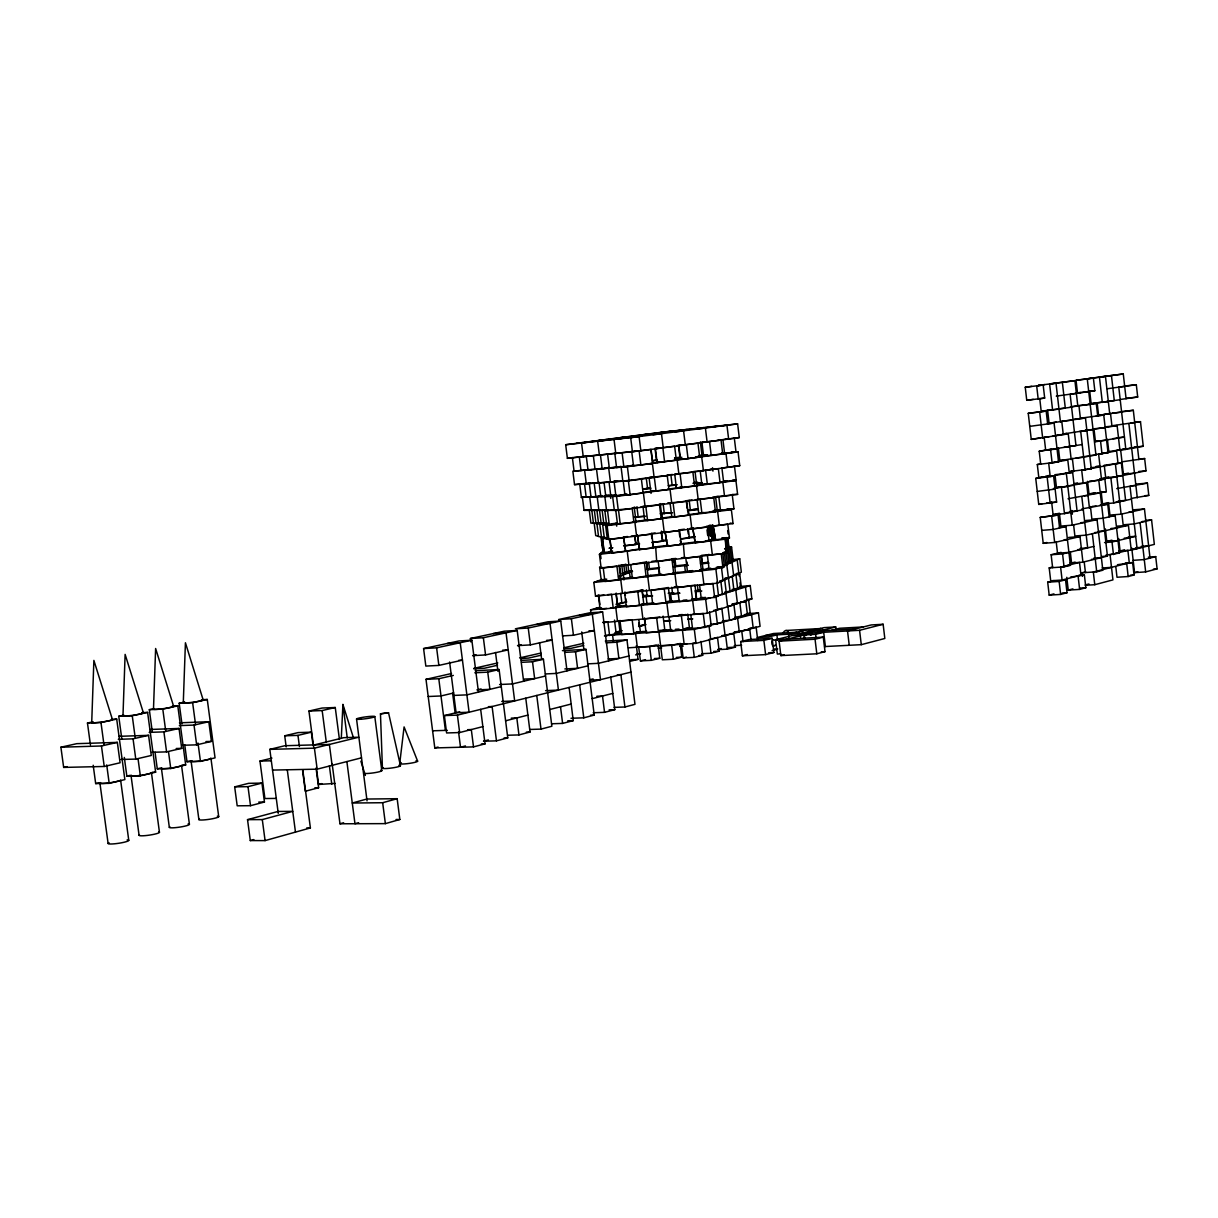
<?xml version="1.0" encoding="UTF-8"?>
<svg xmlns="http://www.w3.org/2000/svg" width="1218" height="1218" viewBox="0 0 1218 1218"><rect width="100%" height="100%" fill="white"/><g stroke="black" fill="none" stroke-linecap="round" stroke-linejoin="round"><path stroke-width="1.5" d="M91.715 722.563L93.877 660.4L112.452 719.594M122.972 715.803L125.119 654.386L143.404 712.88M153.483 709.211L155.63 648.509L173.626 706.333M183.294 702.679L185.425 642.769L203.162 699.924M341.314 738.017L342.913 704.476L353.57 738.169M399.702 763.595L404.087 726.918L417.622 761.174M604.052 550.247L599.423 554.342L601.159 568.227L726.278 553.185L728.806 545.984L727.785 537.671M726.278 553.185L725.182 537.762L721.741 538.173L726.811 537.64M712.834 536.453L710.657 540.959L712.347 554.86M683.328 543.517L684.516 558.209L685.018 557.357L681.334 557.798M400.463 765.696L388.527 712.728L380.473 713.87L382.422 768.193M380.458 713.809L388.527 712.728M657.355 560.676L656.7 561.559L655.649 546.852M601.159 568.227L602.088 567.314M708.983 554.312L707.399 555.286L709.089 569.171L722.913 567.603L724.436 566.553L722.746 552.728M722.518 565.898L727.42 564.482L725.745 550.795M725.319 549.303L728.684 548.907L730.343 562.457L728.882 563.462L725.974 537.975M728.425 561.848L733.206 560.478L731.576 547.065L726.567 547.643M709.089 569.171L710.673 568.121M701.37 570.496L699.665 556.58L685.825 558.179L687.531 572.079L701.37 570.496L702.999 569.43L701.309 555.591M727.222 549.851L728.684 548.907M725.106 548.557L731.576 547.065M700.639 563.797L702.207 562.807L701.385 556.169M673.721 573.663L675.488 572.582L673.782 558.757L658.207 561.361L659.928 575.246L673.721 573.663L672.016 559.762M674.102 566.842L675.792 565.837L674.985 559.214M630.665 564.528L632.386 578.398L648.052 575.733L646.347 561.924L632.386 564.33M618.637 579.966L616.917 566.111L603.199 567.695L604.92 581.534L618.637 579.966L620.693 578.854L618.972 565.076M618.957 576.906L620.967 575.84L619.703 565.67M627.97 565L628.793 571.638L626.859 572.673L625.824 564.33M602.103 579.357L593.821 582.448L595.541 596.257L717.6 583.117L741.351 572.171L739.737 558.834L732.246 559.656M593.821 582.448L715.895 569.171L721.376 566.796L723.066 580.605L719.671 580.971M722.716 566.218L739.737 558.834M707.825 568.273L702.207 570.663L703.913 584.594M677.878 572.414L674.924 573.632L676.629 587.533M650.854 575.353L647.763 576.586L649.483 590.441M595.541 596.257L598.875 594.932M623.951 578.276L620.738 579.524L622.444 593.349M618.577 576.693L632.568 571.379M714.631 597.429L712.926 583.498L699.558 584.853L701.264 598.754L714.631 597.429L718.559 595.967L716.869 582.113M722.457 594.521L726.324 593.105L724.649 579.372L720.782 580.742L722.457 594.521L718.681 594.902M724.512 592.252L733.921 590.288L732.262 576.693L724.725 578.413M732.094 589.451L741.381 587.518L739.737 574.059L734.18 574.622M701.264 598.754L705.252 597.292M693.575 585.295L677.528 587.578L679.248 601.479L692.57 600.154L696.62 598.693L694.915 584.838M665.957 602.803L670.113 601.327L668.408 587.518L650.991 590.273L652.711 604.128L665.957 602.803L664.236 588.933M732.307 575.749L739.737 574.059M736.342 573.632L738.808 572.78M639.496 605.437L643.774 603.945L642.069 590.182L624.621 592.938L626.341 606.747L639.496 605.437L637.79 591.598M604.021 595.023L598.419 595.587L600.124 609.365L613.217 608.056L617.602 606.564L616.11 594.551M616.445 604.082L626.235 602.088L625.808 598.708M603.077 622.626L707.369 613.233L751.856 598.936L750.227 585.553L739.493 586.558M610.385 608.056L705.664 599.256L710.779 597.688M717.569 595.602L750.227 585.553M702.999 597.307L692.661 600.459L694.382 614.405M620.236 620.495L617.496 621.317L615.79 607.554L621.287 605.955M672.123 601.25L666.84 602.849L668.545 616.719M696.422 600.048L695.402 591.704L700.35 590.228L695.067 590.715M646.606 603.61L641.201 605.209L642.921 619.033M616.08 604.28L626.783 601.89M642.617 597.322L647.793 595.815M690.789 614.466L692.494 628.381L704.948 627.392L711.19 625.58L709.5 611.71M717.387 623.799L723.522 622.017L721.832 608.269L715.697 609.99L717.387 623.799L710.307 624.362M729.597 620.266L735.611 618.516L733.952 604.889L727.922 606.579L729.597 620.266L722.563 620.83M734.591 617.359L747.487 615.09L745.842 601.585L740.635 602.012M744.35 614.725L750.197 613.035L748.568 599.637L744.168 600.855M590.989 613.309L590.563 609.883L599.302 607.371M686.145 614.542L669.002 616.871L670.707 630.757L683.1 629.782L689.434 627.97L687.744 614.1M332.149 763.777L339.974 823.779L385.375 823.627L399.839 819.486L397.159 798.703L366.801 799.038L352.276 803.027L382.665 802.723L397.159 798.703M659.882 617.008L644.383 618.881L646.088 632.705L658.375 631.731L664.784 629.919L663.094 616.125M358.594 822.698L354.971 823.718L346.871 761.57M339.974 823.779L343.613 822.744M732.947 603.808L745.842 601.585M633.878 633.664L632.172 619.871L620.008 620.875L621.713 634.624L633.878 633.664L640.379 631.853L638.887 619.84M247.528 819.653L262.296 819.592L292.746 811.355L278.008 811.462L247.528 819.653L250.299 840.572L265.082 840.603L310.392 827.935L302.764 769.746M250.299 840.572L253.877 839.567M615.09 632.888L619.977 631.548L618.714 621.378M644.611 617.876L645.433 624.545L639.161 626.265L638.75 622.931M604.448 635.994L616.201 633.771L614.496 620.099M628.458 647.809L696.026 643.363L760.078 626.311L758.449 612.867L747.776 613.628M250.512 805.692L264.443 802.023L261.946 783.098L248.639 783.326L234.678 786.874L237.19 805.814L250.512 805.692L248 786.661L261.946 783.098M316.193 769.213L318.614 787.741L305.292 791.243L302.612 770.766M316.345 767.538L318.568 784.468L335.041 783.402M451.513 673.508L425.995 679.339L434.796 747.928L473.513 746.893L485.053 743.863L480.668 709.363M488.357 739.935L483.5 741.214L496.472 740.849L507.769 737.864L499.106 669.519L475.187 670.707M507.891 735.246L518.959 734.926L530.043 732.003L525.765 698.188M529.967 729.46L541.005 729.11L551.861 726.248L543.426 659.242L521.487 660.384M551.602 723.766L562.609 723.416L573.252 720.614L569.095 687.454M570.998 718.27L583.787 717.828L594.232 715.073L586.01 649.361L562.427 650.64M593.181 712.758L604.554 712.347L614.801 709.652L610.751 677.132M614.055 707.384L624.925 706.988L634.974 704.339L626.966 639.861L605.346 641.079M824.601 646.56L861.278 644.672L884.816 638.476L883.141 624.271L871.175 624.956L847.53 630.97L849.235 645.296M1054.103 580.56L1047.693 582.189L1049.185 595.13L1053.981 593.866M1066.77 577.317L1068.247 590.106L1072.936 588.873M1131.766 548.054L1134.552 572.627L1137.84 571.76M1094.769 584.701L1112.932 579.89L1110.085 554.814L1127.883 550.384L1129.284 562.792L1093.322 572.018L1094.769 584.701L1085.375 585.295M1049.185 595.13L1060.634 594.43L1067.014 592.74L1065.537 579.814L1050.692 580.788L1049.2 567.893L1052.657 567.04M1068.247 590.106L1079.62 589.405L1085.847 587.746L1084.385 574.957L1078.706 575.338M1115.795 566.614L1116.997 577.256L1128.172 576.525L1134.049 574.972L1132.649 562.564L1125.204 563.066M1134.552 572.627L1145.666 571.897L1157.1 568.867L1155.715 556.626L1148.346 557.144M318.568 784.468L321.826 783.616M465.459 745.949L460.511 747.243L458.531 731.714M811.873 632.934L779.109 641.155L780.86 655.589L816.806 653.792L825.028 651.645L823.277 637.136L775.607 639.709L777.343 654.036L780.708 653.868M1085.314 584.944L1088.953 583.97M780.86 655.589L784.164 654.721M434.796 747.928L438.115 747.06M604.996 635.568L694.321 629.386L708.998 625.61L710.703 639.465M710.81 625.139L758.449 612.867M1047.693 582.189L1059.158 581.443L1065.537 579.814M1070.561 577.073L1084.385 574.957M1082.452 576.388L1082.041 572.78L1096.718 571.79L1102.823 570.222L1097.053 519.599L1085.771 520.497M1117.454 564.71L1132.649 562.564M1155.715 556.626L1144.265 559.58L1133.151 560.341M692.281 627.696L682.445 630.208L684.151 644.155M1082.041 572.78L1085.695 571.851M459.719 711.814L444.387 715.59L446.61 732.962L459.643 732.551L482.861 726.613M505.607 720.797L527.896 715.103M549.744 709.515L571.166 704.034M592.176 698.66L612.776 693.392M765.391 635.507L859.573 630.3L883.141 624.271M272.543 770.081L317.167 769.167L361.457 757.84M765.604 654.614L773.872 652.498L772.151 638.293L748.979 639.557L740.666 641.597L742.386 655.786L765.604 654.614L763.884 640.348L772.151 638.293M666.368 629.95L658.892 631.837L660.613 645.692M742.386 655.786L747.365 654.523M779.109 641.155L815.055 639.222L823.277 637.136M772.09 650.579L776.977 649.346M643.134 631.563L635.613 633.451L637.318 647.23M775.607 639.709L792.035 635.613L815.618 634.319L823.688 632.279L825.393 646.514M831.681 630.269L839.613 628.275L863.349 626.935M819.897 630.924L835.731 626.95L836.157 630.467M615.455 632.294L622.139 630.635M638.582 626.554L645.86 624.758M444.387 715.59L457.405 715.118L630.97 672.123M1075.113 562.092L1071.581 562.96L1070.317 552.028M1124.473 549.851L1120.073 550.947L1118.672 538.554M687.013 643.713L681.441 644.018L683.146 657.918L694.306 657.355L702.664 655.284L700.959 641.384M710.962 653.213L719.199 651.173L717.509 637.395L709.272 639.389L710.962 653.213L701.705 653.701M718.118 649.636L727.359 649.148L735.444 647.139L733.784 633.482L730.1 633.68M1049.2 567.893L1064.045 566.872L1070.394 565.289L1065.948 526.587L1059.432 527.105M1070.074 563.066L1082.924 562.168L1107.436 556.063L1098.819 480.318L1104.878 479.1L1106.309 491.691L1068.034 498.771M1105.974 555.104L1119.433 553.079L1115.155 515.519L1109.552 515.975M1118.596 551.054L1131.233 550.14L1154.344 544.385L1151.573 519.888L1146.047 520.33M276.319 798.414L264.915 798.536L259.967 761.067L271.934 758.114M589.421 679.842L593.136 678.913M678.411 643.713L671.666 645.327L660.598 645.921L662.318 659.791L673.371 659.242L681.806 657.157L680.101 643.302M278.252 813.32L269.817 749.375L314.411 748.156L358.762 737.21L343.826 737.666L314.396 744.883M683.146 657.918L686.495 657.081M717.904 649.331L721.147 648.524M656.395 644.916L649.62 646.514L638.689 647.108L640.409 660.887L651.326 660.339L659.791 658.268L658.085 644.505M629.554 661.435L638.049 659.364L636.359 645.692M269.817 749.375L284.845 745.721L329.378 744.457L332.103 765.346M640.409 660.887L645.494 659.654M748.248 628.975L756.134 627.072L757.763 640.531M93.192 765.239L95.674 783.585L109.194 783.357L124.86 779.581L116.7 719.107L111.645 719.305M124.312 757.429L126.839 776.125L140.344 775.851L155.63 772.166L147.606 712.408L142.552 712.606M155.036 752.191L157.274 768.832L170.748 768.528L185.684 764.934L177.798 705.861L172.743 706.075M184.725 744.731L186.993 761.707L200.452 761.372L215.053 757.87L207.273 699.467L202.249 699.68M1052.626 567.664L1051.134 554.753L1062.568 553.931L1093.825 546.395M1104.543 542.558L1112.034 542.01L1135.678 536.316L1128.249 536.864M695.935 642.602L692.585 643.409L694.306 657.355M721.985 635.644L733.784 633.482M734.469 631.959L749.801 629.615L751.034 639.785M95.674 783.585L99.16 782.763M126.839 776.125L130.235 775.303M157.274 768.832L160.593 768.025M186.993 761.707L190.647 760.824M286.184 746.923L284.723 735.794L297.968 735.383L311.336 732.17L313.041 745.142M501.268 686.617L466.875 694.869L453.888 695.417M545.527 676.005L512.504 683.922L499.593 684.516M588.066 665.804L556.321 673.417L545.329 673.95M628.975 656L598.449 663.323L587.533 663.871M1051.134 554.753L1061.106 552.363M1105.381 528.916L1106.797 541.401L1111.897 540.183M635.644 654.873L640.622 653.67L637.105 653.853M453.705 692.951L440.992 695.965L428.203 696.513M284.723 735.794L298.106 732.597L311.336 732.17M477.456 689.799L481.095 688.931M104.23 766.472L120.095 762.773L117.354 742.386L76.81 743.665L60.9 747.213L63.656 767.416L104.23 766.472L101.459 745.979L60.9 747.213M121.039 759.469L135.777 759.103L151.276 755.48L148.566 735.337L119.12 736.327M151.854 752.298L166.577 751.887L181.695 748.354L179.046 728.455L149.647 729.491M181.954 745.294L196.646 744.853L211.43 741.397L208.811 721.726L179.457 722.822M313.635 746.832L308.946 711.068L322.161 710.551L335.254 707.506L339.426 739.463M474.837 672.778L487.748 672.153L499.106 669.519M521.532 662.333L532.51 661.77L543.426 659.242M564.619 652.376L575.52 651.797L586.01 649.361M606.046 642.815L616.871 642.206L626.966 639.861M1059.584 528.018L1058.107 515.062L1040.233 517.391L1043.217 543.335L1046.886 542.482M1043.217 543.335L1054.666 542.467L1080.001 536.575L1082.924 562.168M1131.233 550.14L1128.416 525.293L1086.212 535.128L1074.885 535.996L1073.637 525.08M1151.573 519.888L1134.278 523.923L1123.148 524.806L1121.945 514.209M63.656 767.416L67.188 766.609M308.946 711.068L322.07 708.039L335.254 707.506M473.772 668.408L497.797 662.912M519.614 657.918L540.929 653.046M563.934 647.778L583.848 643.226M425.995 679.339L438.784 678.731L453.34 675.396M497.553 665.226L484.642 668.195L473.741 668.743M541.096 655.223L528.688 658.07L521.471 658.451M583.681 645.433L571.044 648.341L563.873 648.737M1065.948 526.587L1053.174 529.465L1041.725 530.363M1051.591 501.725L1053.068 514.62L1059.416 513.25L1060.893 526.069L1072.266 525.171L1097.053 519.599M1115.155 515.519L1103.127 518.229L1091.876 519.127L1090.445 506.536M1101.118 491.417L1102.534 503.932L1108.517 502.638L1109.933 515.092L1121.108 514.179L1144.463 508.926L1150.02 558.103M101.459 745.979L117.354 742.386M118.313 739.326L133.051 738.839L148.566 735.337M149.19 732.383L163.897 731.881L179.046 728.455M179.32 725.608L194.012 725.075L208.811 721.726M476.101 654.873L472.614 655.649L485.556 654.949L508.195 649.879L502.669 650.184M521.152 644.824L517.528 645.631L530.378 644.901L552.135 640.029L546.638 640.348M478.461 692.098L471.853 640.211L458.897 640.972L423.59 648.57L425.828 666.079L438.861 665.409L462.444 660.126L458.729 660.323M562.503 635.903L573.45 635.263L594.354 630.574L588.903 630.894M90.452 745.066L87.468 723.035L92.705 721.909M121.785 738.717L118.755 716.275L123.886 715.179M152.296 731.866L149.327 709.683L154.336 708.602M181.954 723.979L179.183 703.228L184.679 702.04M423.59 648.57L436.607 647.824L471.853 640.211M470.864 641.932L470.422 638.491L483.363 637.73L517.193 630.422L523.618 681.258M560.752 620.997L547.963 621.804L515.397 628.823L528.247 628.031L560.752 620.997L567.009 670.859M602.621 611.954L589.923 612.776L558.605 619.52L571.379 618.714L602.621 611.954L608.711 660.856M87.468 723.035L100.972 722.518L116.7 719.107M118.755 716.275L132.244 715.742L147.606 712.408M149.327 709.683L162.786 709.12L177.798 705.861M179.183 703.228L192.627 702.649L207.273 699.467M1040.233 517.391L1058.107 515.062M1053.068 514.62L1064.471 513.676L1083.289 509.596M1081.949 508.88L1107.741 504.282L1109.172 516.874M1102.534 503.932L1113.739 502.988L1131.461 499.136M1131.735 498.345L1148.802 495.376L1147.417 483.104L1136.364 484.079M470.422 638.491L504.328 631.198L517.193 630.422M1042.212 477.182L1035.742 478.415L1038.741 504.404L1056.615 502.09L1053.631 476.116L1038.802 477.486L1037.31 464.545L1040.796 463.906M1147.417 483.104L1116.754 488.616M1038.741 504.404L1041.969 503.734M1087.567 481.338L1089.014 493.945L1095.089 492.681M1055.123 489.103L1037.249 491.417M1053.372 488.555L1086.563 482.785L1089.471 508.241M1099.687 478.902L1110.892 477.898L1146.031 470.818L1144.646 458.547L1139.119 459.064M1073.743 483.729L1077.412 482.998M1069.511 511.56L1077.062 510.936L1072.662 472.447L1055.001 474.716L1056.478 487.565L1061.213 486.621M1101.194 478.613L1108.654 477.106M1120.59 449.472L1123.392 474.152L1128.355 473.163M1045.76 476.147L1049.231 475.492M1074.124 470.696L1070.439 471.412L1091.267 468.854L1085.466 418.002L1074.215 419.205M1096.078 466.479L1099.671 465.794M1035.742 478.415L1053.631 476.116M1116.845 476.695L1105.685 477.7L1104.254 465.23L1121.367 463.038L1125.599 500.415L1118.17 501.04M1144.646 458.547L1121.991 461.82M1037.31 464.545L1058.533 461.942L1054.088 423.072L1047.571 423.757M1058.351 460.83L1095.941 455.014L1087.278 378.95L1093.383 378.098L1094.83 390.75L1056.28 396.124M1094.906 454.588L1108.03 452.776L1103.752 415.049L1096.291 415.856M1107.329 451.802L1143.26 446.245L1140.49 421.656L1134.963 422.235M1063.436 460.023L1059.858 460.693L1058.381 447.874M1040.72 464.225L1039.228 451.254L1051.119 449.153M1105.183 427.64L1093.977 428.797L1095.408 441.327L1098.834 440.733M1039.228 451.254L1082.208 444.54M1094.967 441.845L1124.442 437.049L1117.028 437.795M1047.663 424.108L1046.171 411.09L1028.251 413.328L1031.25 439.394L1068.262 433.882L1071.201 459.597M1119.951 450.569L1117.119 425.615L1063.207 433.989L1061.746 421.215L1073.058 420.012M1140.49 421.656L1111.912 425.767L1110.496 413.359M1031.25 439.394L1040.492 437.825M1063.207 433.989L1066.77 433.395M1085.284 430.259L1088.77 429.68M1058.975 409.126L1047.617 410.359L1049.094 423.255L1056.326 422.083M1090.171 404.33L1078.935 405.564L1080.366 418.216L1083.853 417.652M1103.691 414.455L1108.791 413.633M1054.088 423.072L1029.758 426.361M1049.094 423.255L1085.466 418.002M1103.752 415.049L1080.366 418.216M1108.319 401.544L1097.159 402.777L1098.575 415.277L1133.319 410.283L1138.891 459.658M1039.73 398.408L1041.207 411.349L1047.617 410.359M1071.855 406.645L1078.935 405.564M1089.699 391.13L1091.13 403.691L1097.159 402.777M1028.251 413.328L1046.171 411.09M1041.207 411.349L1071.596 407.177M1070.302 407.056L1096.261 403.386L1097.707 416.023M1091.13 403.691L1120.21 399.717M1120.545 399.428L1137.703 397.022L1136.318 384.705L1125.28 385.969M1031.768 386.35L1025.251 387.248L1026.744 400.296L1033.26 399.352M1109.75 414.09L1105.472 376.438L1076.042 380.26L1077.488 392.912L1080.549 392.47M1044.679 398.058L1038.178 399.002L1036.685 385.923L1043.171 385.025L1044.679 398.058L1026.744 400.296M1136.318 384.705L1107.299 388.755M1044.663 384.568L1038.238 385.451L1074.915 380.655L1077.839 406.218M1051.027 383.7L1074.915 380.655M1088.268 378.57L1123.285 373.987L1126.087 398.819M1100.311 376.91L1123.285 373.987M585.995 456.126L572.399 457.694L574.089 471.259L577.423 470.803M574.089 471.259L589.36 469.509M678.35 457.466L674.62 457.968L681.852 457.283M598.373 454.969L586.3 456.324L588.005 470.011L591.354 469.554M588.005 470.011L601.753 468.473L596.531 469.219L598.251 482.952M616.034 453.126L600.444 454.938L602.149 468.747L608.878 467.834M698.356 455.699L702.116 455.197M602.149 468.747L621.134 466.509M700.35 441.967L702.01 455.532L705.77 455.014M618.211 453.081L614.831 453.538L616.552 467.453L623.311 466.54M616.552 467.453L634.015 465.428M657.111 462.459L676.34 460.191L674.62 446.245L655.406 448.529L657.111 462.459L662.135 461.774M703.623 456.141L722.7 453.888L721.026 440.094L701.933 442.362L703.623 456.141L706.897 455.699M721.878 453.492L725.121 453.05M721.574 453.735L735.992 451.908L734.332 438.206L718.376 440.17M640.881 465.002L652.757 463.388L651.036 449.366L631.731 451.665L633.467 465.672L640.881 465.002L639.145 450.949M688.033 458.592L699.65 457.009L697.96 443.154L678.791 445.438L680.497 459.277L688.033 458.592L686.328 444.692M574.531 484.642L629.127 480.76L739.737 465.687L738.062 451.924L627.392 466.692L572.856 471.153L574.531 484.642L581.473 483.698M589.771 483.333L586.284 483.805L584.594 470.194L588.081 469.722M617.511 481.125L610.431 482.084L608.711 468.214L621.119 466.57M626.402 480.714L622.84 481.201L621.104 467.21L633.588 465.55L630.026 465.839M640.622 478.781L645.966 478.05M647.748 477.806L651.265 477.334M667.129 475.172L672.412 474.457M693.088 471.64L703.395 470.635L701.69 456.78L696.803 457.192M709.881 469.356L713.611 468.839M599.652 482.435L589.314 483.439L591.004 497.051L594.628 496.563M598.266 496.061L601.89 495.574M692.966 483.257L696.483 482.785M591.004 497.051L601.357 496.091M606.305 495.878L611.786 495.132M609.579 481.856L599.104 482.876L600.809 496.624L614.968 495.163M616.46 481.323L609.091 482.313L610.812 496.183L616.338 495.437M610.812 496.183L626.981 494.447M727.024 480.897L723.507 480.943M654.447 490.961L650.777 491.463L668.941 489.469L667.236 475.522L649.057 477.563L651.051 493.397M676.416 487.976L694.595 485.982L692.89 472.097L674.726 474.137L676.416 487.976L681.882 487.246M723.583 481.826L736.174 480.105L734.5 466.342L721.909 468.032L723.583 481.826L719.899 482.008M630.102 494.736L643.104 492.97L641.368 478.978L623.205 481.003L624.925 494.965L630.102 494.736L628.366 480.714M700.183 470.742L701.857 484.536L720.036 482.526L718.346 468.702L701.994 470.62M567.39 458.333L640.851 450.812L739.28 437.566L737.621 423.864L662.714 432.116L565.685 444.737L567.39 458.333L572.902 457.587M586.939 456.217L583.255 456.704L581.549 443.017L592.633 441.571M636.146 451.178L632.416 451.68L630.68 437.643L737.621 423.864M658.405 448.178L654.736 448.681L663.216 447.813L661.496 433.806L653.015 434.719M680.405 445.225L676.782 445.712L685.292 444.829L683.587 430.913L675.076 431.842M589.908 482.998L579.707 483.988L581.382 497.462L586.787 496.746M581.382 497.462L591.598 496.533M584.046 510.372L618.302 510.388L737.606 494.371L735.931 480.547L616.567 496.381L582.371 496.959L584.046 510.372L589.573 509.626M595.115 509.87L591.4 510.372L589.71 496.837M619.688 509.672L614.344 510.388L612.624 496.442L626.859 494.554M632.142 507.997L637.471 507.282M644.566 506.338L641.033 506.81L645.114 506.795L643.393 492.818M658.71 504.435L664.008 503.719M671.316 502.745L667.54 503.247L671.742 503.217L670.037 489.286M686.373 500.72L692.022 499.959M712.606 497.203L718.209 496.457M614.831 453.538L632.294 451.467M653.137 460.465L656.791 459.978M651.919 460.922L657.415 460.191M605.346 468.047L608.863 467.575L605.422 467.849M706.699 454.847L699.893 455.745L707.293 455.121M721.391 453.507L724.817 453.05L721.102 453.37M653.076 462.947L661.892 461.759M674.467 460.084L681.989 459.079M695.158 457.329L706.333 455.836M609.091 482.313L623.403 480.79M642.845 488.966L650.123 488.007M668.256 485.601L675.488 484.657M643.104 489.347L650.427 488.388L646.499 488.479M668.636 485.967L675.929 485.008L676.34 488.342M694.032 482.617L697.655 482.145M600.961 496.213L597.201 496.7L598.906 510.372M616.43 495.041L604.844 496.579L606.549 510.388M642.845 492.437L655.238 490.793M667.723 489.134L680.908 487.398M694.077 485.647L709.043 483.668M611.649 523.801L616.719 523.131M714.053 510.296L719.031 509.642M608.239 510.22L604.859 510.662L606.564 524.471L617.77 523.573M717.265 510.449L733.952 508.835L732.277 495.026L715.59 496.7L717.265 510.449L722.274 509.794M727.298 509.124L733.952 508.835M698.736 513.189L715.423 511.575L713.733 497.705L697.046 499.38L698.736 513.189L703.776 512.519M630.498 508.591L615.729 510.007L617.465 523.907L633.923 522.339L632.203 508.378M647.58 520.528L661.207 518.731L659.501 504.8L642.967 506.444L644.672 520.33L647.58 520.528L645.86 506.581M674.818 516.934L688.383 515.153L686.678 501.253L670.067 502.897L671.773 516.752L674.818 516.934L673.097 503.019M584.655 442.439L670.768 431.233M676.523 430.807L687.089 429.436M608.787 439.805L597.657 441.251L599.378 455.06M693.057 428.995L703.669 427.609M625.199 438.008L614.039 439.454L615.76 453.385M709.866 427.137L720.508 425.752M603.61 523.131L596.013 523.573L594.323 510.037L600.261 509.748M607.249 523.801L601.235 524.014L599.53 510.342L605.544 510.068M604.859 510.662L616.049 509.703M692.935 509.444L696.635 508.957M634.213 507.008L635.446 516.995L645.677 516.204M660.247 503.597L661.481 513.57L671.803 512.763M687.409 510.159L697.807 509.337M593.44 523.359L591.765 509.885L589.223 509.733L590.882 523.131L596.744 522.918L607.112 525.628L731.363 509.703L733.053 523.573L608.848 539.574L595.709 535.57L594.247 523.907M596.013 523.573L599.332 523.131M601.235 524.014L607.934 523.131M623.89 536.986L627.559 536.514M631.244 536.042L636.588 536.011L634.852 522.065L633.208 521.7L646.058 520.056M651.432 533.438L655.101 532.966M666.094 531.55L662.44 532.022L664.236 532.449L662.531 518.518L660.735 518.168L673.539 516.523M678.898 529.891L684.394 529.191M693.529 528.003L689.875 528.475L691.824 528.886L690.119 514.986L688.185 514.651L702.786 512.778M706.303 526.359L711.769 525.658M637.577 516.676L633.802 517.148L644.246 516.356M663.993 513.296L660.232 513.768L672.534 512.732M697.868 509.489L688.429 510.707L688.84 514.042M604.783 523.055L599.713 523.71L603.199 550.277L601.525 536.742M607.752 523.816L602.621 524.471L604.341 538.204M713.52 510.829L722.015 509.733M618.485 523.588L605.605 525.232L607.325 539.117M710.094 511.849L715.56 511.149M605.483 537.503L601.783 537.336L603.473 550.932M611.238 552.089L604.037 552.272L602.331 538.523L605.772 538.097M602.331 538.523L607.797 538.493M713.915 525.902L727.77 524.166L729.46 538.036L715.605 539.757L713.063 525.354L715.605 539.757M623.936 537.458L610.005 539.193L611.725 553.109L625.656 551.373L623.54 536.849L625.656 551.373M637.851 535.722L651.782 533.971L653.487 547.887L639.572 549.622L637.395 535.113L639.572 549.622M665.698 532.236L679.598 530.5L681.304 544.416L667.403 546.151L665.089 531.672L667.403 546.151M693.499 528.779L707.399 527.044L709.104 540.944L695.204 542.68L692.753 528.216L695.204 542.68M624.255 545.938L635.948 544.476L634.928 536.133M652.65 542.391L662.668 541.142L661.435 531.124M681.029 538.843L689.373 537.808L688.353 529.465M707.704 535.509L711.038 535.098M609.365 548.13L612.715 547.719M708.556 525.567L709.774 535.6L713.946 535.753M609.198 551.617L612.639 551.191M694.458 542.04L697.914 541.614M635.02 543.791L638.552 543.365M661.572 540.594L666.885 539.955M688.155 537.397L695.25 536.544M707.658 535.037L711.221 534.611M623.616 545.847L639.617 543.913M652.072 542.406L666.307 540.701M680.558 538.98L694.808 537.26M609.198 548.252L612.547 547.841M711.388 539.422L714.844 539.011M612.456 552.058L600.367 553.505L601.022 558.681M640.896 548.633L627.194 551.008L628.914 564.893M651.965 547.293L668.56 545.299M679.629 543.959L698.097 541.736M705.481 540.853L711.023 540.183M599.423 554.342L724.588 539.269M724.603 548.724L727.983 548.313L726.75 538.189M620.495 565.106L626.022 564.436M651.828 561.346L655.512 560.904M672.108 558.91L675.792 558.453M701.644 555.347L707.171 554.692M1076.042 380.26L1087.278 378.95M1025.251 387.248L1043.171 385.025M707.399 555.286L721.223 553.703L722.913 567.603M1119.129 387.035L1124.686 386.411M1087.354 391.602L1094.83 390.75M625.032 572.079L628.793 571.638M730.343 562.457L726.963 562.838L732.018 562.183L733.662 575.718M724.01 564.878L727.42 564.482M603.397 579.54L606.777 579.159M606.381 580.057L601.281 580.651L599.576 566.903M717.554 567.329L724.436 566.553M689.236 571.014L692.677 570.618M699.558 569.826L702.999 569.43M1077.488 392.912L1088.725 391.648M1070.729 394.084L1076.377 393.444M660.232 432.603L726.948 425.249L728.623 438.998L725.182 439.363M641.612 434.872L649.636 433.989M696.863 429.01L705.405 428.066L707.095 441.906L700.259 442.606M620.251 437.643L628.229 436.775M1126.665 398.256L1137.703 397.022M1106.858 401.438L1114.287 400.631L1111.455 375.616M1088.785 404.209L1096.261 403.386M598.617 440.459L606.579 439.591M576.738 443.306L641.886 436.181M565.685 444.737L639.115 436.714L640.851 450.812M1057.757 408.974L1065.308 408.152L1062.37 382.376M628.244 571.029L631.929 570.633M646.697 569.019L659.623 567.603M674.452 565.974L687.439 564.558L684.653 565.685L685.475 572.353M700.487 563.127L707.947 562.32M647.428 569.75L658.557 568.532L659.38 575.185M673.478 566.903L688.398 565.274M701.507 563.843L708.998 563.02M731.531 560.554L737.179 559.945L739.219 576.114M622.094 573.343L629.523 572.536L630.148 577.545M716.291 567.344L719.686 566.979M597.155 581.199L606.092 580.225M618.592 578.87L632.918 577.302M647.26 575.749L661.663 574.18M672.473 573.008L692.357 570.846M699.604 570.054L705.024 569.461M1122.25 411.471L1133.319 410.283M1112.354 413.161L1121.626 412.171M725.06 578.504L728.41 578.139M639.998 590.502L643.591 590.121M674.178 586.832L677.771 586.437M734.149 438.099L739.28 437.566M1131.02 423.011L1134.704 422.631M1105.974 426.772L1117.119 425.615M1085.558 430.456L1093.048 429.68M1079.407 431.507L1086.928 430.73M1056.919 435.054L1068.262 433.882M1049.063 436.699L1044.176 437.201L1045.668 450.127L1057.057 448.985M1052.322 436.364L1055.564 436.029M1112.963 438.647L1118.535 438.099M1095.408 441.327L1106.599 440.2M607.752 594.643L611.497 594.262L613.217 608.056M652.635 595.937L647.2 596.485L646.377 589.847M679.872 593.196L672.595 593.942L671.773 587.274M701.796 591.004L698.142 591.369L697.32 584.686M737.666 587.898L741.381 587.518M717.981 440.398L721.026 440.094M1068.445 446.382L1075.981 445.636L1070.135 394.343M1064.06 447.31L1069.724 446.747M713.581 596.47L718.559 595.967M666.353 601.707L670.113 601.327M691.641 599.18L696.62 598.693M1134.049 447.158L1143.26 446.245M1130.121 448.041L1137.505 447.326M1122.448 449.29L1131.689 448.391M1116.571 450.386L1125.843 449.472L1118.794 387.263M1102.442 453.324L1108.03 452.776M1090.308 455.562L1095.941 455.014M1084.187 456.689L1089.821 456.156M1076.133 458.014L1083.655 457.283M1053.661 462.414L1058.533 461.942M1115.795 463.571L1121.367 463.038M1090.734 467.697L1100.067 466.814M1087.507 469.204L1091.267 468.854M642.556 595.632L647.763 595.145M668.18 593.242L673.828 592.709M651.752 595.785L646.088 596.318L647.108 604.585M679.492 593.181L670.646 594.019L671.666 602.331M695.402 591.704L700.731 591.202M740.057 587.518L745.462 587.015L747.091 600.474M732.17 590.334L735.794 589.984L737.438 603.565L732.003 604.067M731.424 452.335L735.992 451.908M674.559 458.059L679.964 457.557L678.533 445.834M702.01 455.532L707.612 455.014M1065.476 473.117L1072.662 472.447M1138.663 471.503L1146.031 470.818M596.15 608.269L601.54 607.782M615.897 606.442L626.707 605.453M641.186 604.113L653.899 602.94M666.657 601.753L679.477 600.565M683.161 600.23L686.83 599.895M692.342 599.378L697.853 598.875M590.563 609.883L606.777 608.376M748.278 599.271L751.856 598.936M695.874 457.359L699.65 457.009M649.042 463.723L652.757 463.388M630.224 465.687L633.878 465.352M1123.392 474.152L1134.491 473.147M1117.195 476.01L1122.783 475.507M1099.26 479.603L1104.878 479.1M1089.44 481.171L1098.819 480.318M1073.774 483.927L1086.563 482.785M713.9 610.279L717.585 609.944L715.895 596.104M1066.572 485.967L1074.139 485.282M1056.478 487.565L1067.851 486.545M1130.334 485.997L1135.892 485.51M1100.691 492.179L1106.309 491.691M1089.014 493.945L1100.25 492.955M1084.264 495.848L1088.024 495.513M730.495 452.563L738.062 451.924M721.041 453.949L726.004 453.538L727.679 467.331M1046.825 502.927L1056.615 502.09M1145.118 495.68L1148.802 495.376M1115.962 501.999L1119.692 501.694M1100.25 504.907L1107.741 504.282M1092.318 506.384L1096.078 506.064M1065.111 512.778L1070.789 512.306M1133.379 509.84L1144.463 508.926M1129.162 511.834L1132.862 511.53M678.913 614.831L682.445 614.542M692.57 614.329L703.243 613.446L704.948 627.392M602.743 622.276L607.904 621.865L609.609 635.583M1080.975 522.659L1084.751 522.355M664.008 621.226L670.737 620.678M687.683 619.307L692.783 618.896M744.015 615.364L747.487 615.09M642.084 624.804L645.433 624.545M616.567 631.822L619.977 631.548M1142.149 521.517L1145.849 521.228M1117.271 526.161L1128.416 525.293M707.643 625.869L711.19 625.58M636.923 632.127L640.379 631.853M685.917 628.244L689.434 627.97M1110.983 528.475L1116.586 528.049M1098.94 531.276L1104.574 530.85M1094.738 532.555L1098.499 532.266M1068.643 537.442L1080.001 536.575M734.043 466.113L739.737 465.687M1064.182 539.741L1067.425 539.498M1124.244 538.143L1129.832 537.717M1106.797 541.401L1118.002 540.564M675.64 474.213L678.868 473.985L677.162 460.054M1080.122 548.435L1087.674 547.887L1081.828 496.807M1077.686 549.653L1081.462 549.379M649.331 477.7L654.112 477.349L652.391 463.358M614.07 481.034L617.572 480.775M1141.236 546.349L1148.62 545.816M1068.917 552.393L1057.513 553.231L1056.25 542.193M1135.465 547.78L1142.865 547.247M1131.507 549.09L1137.079 548.694L1130.06 486.728M1115.688 553.353L1119.433 553.079M664.038 620.906L669.641 620.51M688.414 619.17L692.205 618.896M744.426 615.151L751.567 614.633L753.196 628.138L749.633 628.381M1101.818 556.474L1107.436 556.063M1093.871 558.103L1101.376 557.57M1091.511 559.366L1095.271 559.092M734.287 618.47L737.621 618.226L739.28 631.853L734.271 632.188M1067.135 565.517L1070.394 565.289M1102.168 567.984L1111.501 567.36M614.481 633.543L620.175 633.147L612.578 635.035L613.43 641.886M636.07 632.051L646.712 631.305M659.212 630.437L671.788 629.569M675.396 629.31L679.005 629.067M684.425 628.686L689.845 628.321M1153.416 569.111L1157.1 568.867M721.756 635.842L725.106 635.629L723.431 621.896M1130.334 575.216L1134.049 574.972M579.585 614.999L592.313 614.176L600.489 679.674L589.573 680.162M1080.168 588.111L1085.847 587.746M537.214 624.118L550.034 623.327L558.423 690.088L545.588 690.636M1062.111 593.044L1067.014 592.74M493.138 633.604L506.033 632.827L514.666 700.944L501.74 701.446M447.25 643.485L460.221 642.723L469.097 712.226L456.095 712.713L449.609 662.029M744.289 629.934L749.801 629.615M835.731 626.95L824.068 627.62L800.135 633.588L800.561 637.121M785.838 630.498L820.688 628.534M816.167 629.584L804.55 630.239L788.488 634.228L788.914 637.76M796.557 632.233L773.506 633.512L757.215 637.532L768.756 636.892L776.901 634.882L777.541 640.15M808.189 631.579L855.478 628.945M740.666 641.597L763.884 640.348M679.735 646.256L683.268 646.058M658.162 648.159L661.648 647.976M734.271 645.631L741.64 645.251M732.46 480.303L736.174 480.105M701.796 482.952L696.468 483.226L695.036 471.442M677.254 484.734L672.123 484.992L670.905 475.05M728.075 647.534L735.444 647.139M713.641 651.463L719.199 651.173M773.674 649.179L777.754 648.966M650.899 488.144L647.55 488.311L646.316 478.324M608.056 658.968L618.896 658.42L616.871 642.206M698.949 655.467L702.664 655.284M630.878 659.73L638.049 659.364M654.34 658.542L659.791 658.268M676.279 657.431L681.806 657.157M768.528 652.772L773.872 652.498M821.252 651.828L825.028 651.645M564.863 668.941L577.591 668.317L575.52 651.797M523.649 679.126L534.641 678.624L532.51 661.77M617.282 674.787L620.906 674.62L624.925 706.988M605.346 495.254L608.635 495.102M623.707 494.432L627.118 494.28M477.03 689.906L489.925 689.342L487.748 672.153M596.835 696.254L602.514 696.026L604.554 712.347M488.403 706.668L492.102 706.531L496.472 740.849M609.107 709.866L614.801 709.652M590.578 715.21L594.232 715.073M511.271 718.133L516.813 717.935L518.959 734.926M567.755 720.797L573.252 720.614M730.572 480.729L735.931 480.547M432.603 730.8L447.341 730.328M467.59 729.689L471.305 729.567L473.513 746.893M693.605 483.181L702.01 482.922M719.305 482.389L722.837 482.282L724.512 496.137M205.918 741.564L211.43 741.397M526.359 732.109L530.043 732.003M671.879 485.129L675.929 485.008M504.069 737.971L507.769 737.864M176.184 748.507L181.695 748.354M693.636 485.86L696.513 485.784L698.219 499.669L695.341 499.7M481.338 743.954L485.053 743.863M259.967 761.067L271.355 760.793M182.319 765.011L185.684 764.934M152.265 772.242L155.63 772.166M621.241 494.767L625.991 494.675M732.246 494.462L737.606 494.371M234.678 786.874L248 786.661M314.838 787.787L318.614 787.741M258.749 802.083L264.443 802.023M396.048 819.501L399.839 819.486M306.708 827.951L310.392 827.935M712.18 511.423L715.423 511.575M727.116 509.094L731.363 509.703M714.89 511.042L717.63 511.453L719.32 525.339M730.206 523.07L733.053 523.573M728.531 537.427L729.46 538.036M708.267 540.32L709.104 540.944M681.304 544.416L680.207 540.32M662.668 541.142L661.085 532.236M651.782 533.971L651.249 533.393L651.889 538.584M653.487 547.887L652.315 542.04M635.948 544.476L634.487 535.555M611.725 553.109L609.685 538.584M602.392 548.328L600.931 536.666M360.878 761.22L365.37 775.409M151.443 772.669L159.451 832.275M132.244 715.742L135.289 738.275M138.06 758.951L140.344 775.851M133.051 738.839L135.777 759.103M131.042 775.622L139.08 835.32M128.773 840.405L120.612 780.083A10.46 1.127 -8.4 0 1 108.052 783.022A10.46 1.127 -8.4 0 1 100.592 782.595M100.972 722.518L103.956 744.64M106.712 764.919L109.194 783.357M99.922 783.098L108.113 843.495M210.942 758.342L218.707 816.608M192.627 702.649L195.565 724.664M198.001 743.026L200.452 761.372M194.012 725.075L196.646 744.853M191.104 761.22L198.884 819.547M189.429 824.358L181.543 765.422A10.17 1.081 -8.2 0 1 169.896 768.193A10.17 1.081 -8.2 0 1 161.781 767.979M162.786 709.12L165.77 731.394M168.51 751.826L170.748 768.528M163.897 731.881L166.577 751.887M161.415 768.33L169.332 827.342M314.411 748.156L317.167 769.167M297.968 735.383L299.43 746.558M287.281 769.776L295.472 832.107M262.296 819.592L265.082 840.603M374.794 716.565L381.797 770.613M382.665 802.723L385.375 823.627M356.554 719.046L367.044 800.896M342.913 704.476L347.252 737.91M322.161 710.551L326.257 741.884M329.378 765.833L331.783 784.27M457.405 715.118L459.643 732.551M452.609 693.209L455.151 713.032M436.607 647.824L438.861 665.409M438.784 678.731L445.407 730.389M539.544 642.602L541.645 659.242M528.247 628.031L530.378 644.901M536.757 695.463L541.005 729.11M495.528 652.467L497.918 671.316M483.363 637.73L485.556 654.949M604.082 482.602L605.788 496.396M607.554 510.814L609.274 524.699M616.156 593.075L617.633 604.996M607.112 525.628L608.848 539.574M602.179 510.509L603.884 524.242M593.333 455.639L595.054 469.387M602.606 539.132L604.326 552.942M594.186 483.165L595.891 496.837M596.911 510.19L598.617 523.786M596.85 522.964L598.525 536.438M599.028 597.52L599.88 604.341M584.488 483.713L586.178 497.264M579.326 457.009L581.016 470.635M581.702 631.944L583.833 648.889M571.379 618.714L573.45 635.263M579.661 684.836L583.787 717.828M560.508 706.76L562.609 723.416M686.389 501.877L687.196 508.5M687.652 528.916L688.261 533.91M680.086 473.802L681.791 487.718M690.865 586.239L692.57 600.154M686.952 561.985L687.363 565.319M694.321 629.386L696.026 643.363M679.142 531.672L679.781 536.849M662.866 447.798L664.586 461.789M681.395 615.851L683.1 629.782M673.082 558.514L673.493 561.848M663.125 503.719L664.358 513.737M655.01 448.346L656.426 459.962M661.953 514.087L662.364 517.437M654.325 477.243L656.045 491.219M651.051 450.812L652.072 459.156M671.666 645.327L673.371 659.242M656.669 617.876L658.375 631.731M648.631 562.244L649.453 568.867L647.626 569.887L646.606 561.559M644.429 562.944L646.149 576.814M636.953 507.145L638.202 517.193M635.4 517.483L636.009 522.507M627.392 466.692L629.127 480.76M649.62 646.514L651.326 660.339M642.114 589.816L642.921 596.424M622.109 452.822L623.844 466.799M618.516 510.159L620.236 524.136M616.567 496.381L618.302 510.388M614.146 482.024L615.882 495.954M623.875 565.335L624.91 573.724L622.946 574.774L621.698 564.665M623.327 574.896L623.951 579.951M624.971 591.963L625.397 595.343M616.293 522.72L616.719 526.146M607.599 454.238L609.32 468.108M610.34 494.965L610.751 498.375M620.693 593.364L621.956 603.534M619.627 603.961L620.053 607.34M722.944 439.713L724.603 453.461M740.026 582.798L740.437 586.132M739.92 603.23L741.579 616.795M736.022 575.368L737.666 588.888M741.823 631.533L743.071 641.749M730.145 547.978L731.774 561.468M727.694 530.53L728.105 533.971M727.511 538.402L728.531 546.76M727.07 546.456L727.466 549.79M725.182 537.762L726.857 551.526M718.833 496.777L720.523 510.616M726.75 564.467L730.13 591.689M724.253 551.754L725.928 565.502M709.531 441.616L711.205 455.441M712.545 467.758L712.956 471.138M725.943 593.029L727.603 606.731M705.648 470.392L707.338 484.262M712.226 524.821L713.9 538.539L711.601 525.993M725.684 635.431L727.359 649.148M710.779 525.46L712.226 537.351L709.957 524.928M715.895 569.171L717.6 583.117M709.363 526.085L710.581 536.179M707.003 529.952L707.643 535.128M700.213 499.471L701.918 513.357M696.924 483.074L697.335 486.439M705.664 599.256L707.369 613.233M689.175 500.324L690.393 510.312M859.573 630.3L861.278 644.672M815.618 634.319L816.045 637.882M815.055 639.222L816.806 653.792M803.789 634.959L804.215 638.521M1080.747 431.766L1085.116 470.041M1092.379 533.682L1096.718 571.79M1072.373 458.379L1073.819 471.092M1084.187 561.696L1085.421 572.551M1071.977 510.525L1072.388 514.163M1060.452 422.037L1056.021 383.259L1049.627 384.142L1052.596 410.101M1066.374 473.665L1072.266 525.171M1078.158 576.571L1079.62 589.405M1061.502 487.824L1064.471 513.676M1050.647 450.127L1052.139 463.129M1062.568 553.931L1064.045 566.872M1039.685 412.08L1042.684 438.221M1047.191 477.365L1050.19 503.43M1051.682 516.447L1054.666 542.467M1059.158 581.443L1060.634 594.43M1128.888 423.62L1137.292 497.873M1140.078 522.568L1145.666 571.897M1115.429 464.18L1121.108 514.179M1126.772 564.071L1128.172 576.525M1107.39 439.211L1108.806 451.65M1099.458 377.276L1102.32 402.458M1110.892 477.898L1113.739 502.988M1100.57 441.281L1102.001 453.888M1112.034 542.01L1113.45 554.571M217.322 816.197A10.018 1.264 -8.4 0 1 209.831 819.212A10.018 1.264 -8.4 0 1 199.417 819.029M210.79 758.22A10.033 1.051 -8.1 0 1 199.919 761.006A10.033 1.051 -8.1 0 1 191.881 760.656M188.074 823.931A10.155 1.294 -8.5 0 1 180.325 827.022A10.155 1.294 -8.5 0 1 169.911 826.809M158.751 831.924A10.292 1.325 -8.5 0 1 149.753 835.076A10.292 1.325 -8.5 0 1 139.476 834.893M151.352 772.836A10.307 1.096 -8.3 0 1 139.156 775.546A10.307 1.096 -8.3 0 1 131.437 775.257M127.114 839.918A10.444 1.355 -8.6 0 1 119.181 843.206A10.444 1.355 -8.6 0 1 109.057 842.78M111.523 719.366A10.475 0.898 -8.1 0 1 101.657 722.046A10.475 0.898 -8.1 0 1 93.025 721.909M141.73 712.667A10.323 0.883 -8 0 1 134.33 715.073A10.323 0.883 -8 0 1 123.597 715.377M172.317 706.12A10.186 0.868 -8 0 1 164.445 708.511A10.186 0.868 -8 0 1 154.077 708.8M201.427 699.741A10.033 0.853 -7.9 0 1 200.133 701.02A10.033 0.853 -7.9 0 1 187.298 702.847A10.033 0.853 -7.9 0 1 184.39 702.177M416.008 760.808A9.044 1.066 -7.7 0 1 414.607 762.422A9.044 1.066 -7.7 0 1 402.716 764.021A9.044 1.066 -7.7 0 1 401.331 762.788M398.88 765.315A9.12 1.081 -7.8 0 1 392.348 767.903A9.12 1.081 -7.8 0 1 383.137 767.644M380.579 770.248A9.196 1.096 -7.8 0 1 375.768 772.501A9.196 1.096 -7.8 0 1 363.71 773.278M817.735 630.97A7.08 4.035 86.7 0 1 822.911 629.66M782.687 634.121A7.003 4.065 86.8 0 1 788.35 631.609M797.973 633.999A7.08 4.065 86.8 0 1 803.378 632.294M804.656 639.039A7.186 4.111 86.8 0 1 805.068 637.181M806.011 635.309A7.186 4.111 86.8 0 1 810.944 635.309M775.166 645.007A3.182 1.857 86.9 0 1 772.623 645.433A3.182 1.857 86.9 0 1 772.105 641.079A3.182 1.857 86.9 0 1 774.587 640.242M1080.975 575.185L1062.096 580.027L1060.619 567.116L1079.513 562.411L1080.975 575.185M1101.498 479.405L1083.167 483.089L1081.721 470.361L1118.017 463.358L1116.601 450.888L1098.636 454.223L1101.498 479.405M1069.252 472.767L1050.205 476.436L1048.713 463.449L1067.79 459.932L1069.252 472.767M360.741 719.244A9.211 0.913 -7.7 0 0 374.794 716.626A9.211 0.913 -7.7 0 0 361.518 717.539A9.211 0.913 -7.7 0 0 360.741 719.244"/></g></svg>
